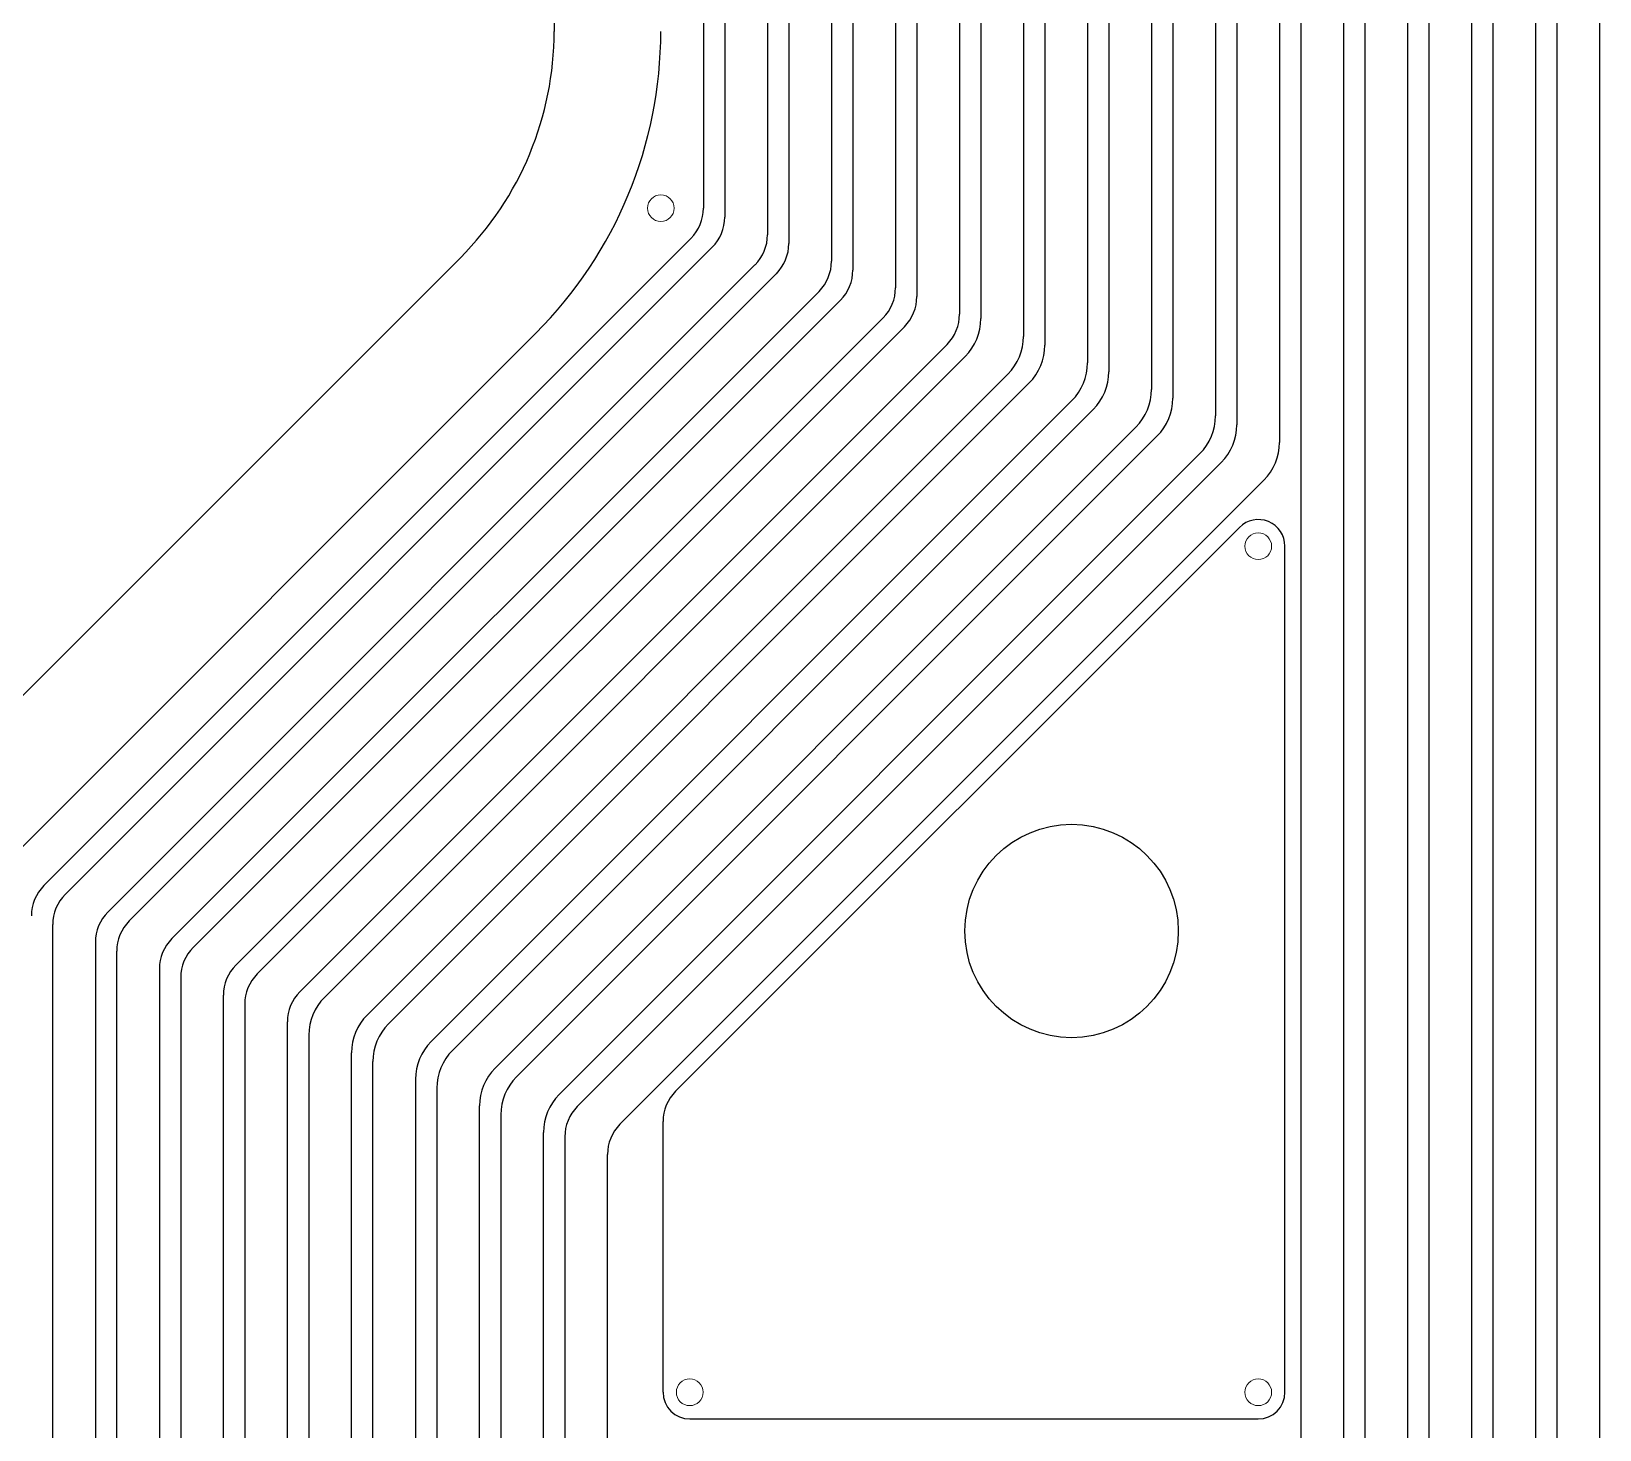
# Model space of a CAD drawing. Header units: millimetres. Extents: x 0 to 40, y 0 to 70.
# Drawn here: x 3.96 to 11.31, y 17.31 to 23.86 of the extents above; entities that cross this region are included whole.
import ezdxf

# ---------------------------------------------------------------- set-up
doc = ezdxf.new("R2010")
doc.units = ezdxf.units.MM
doc.layers.add('Al Foil', color=2, linetype='Continuous')
doc.layers.add('Cut Through All', color=3, linetype='Continuous')

msp = doc.modelspace()

# ---------------------------------------------------------------- linework, layer by layer
at = {"layer": 'Al Foil'}
for p, q in [((7.1113, 50.4907), (7.1113, 23.0364)), ((7.2113, 50.4907), (7.2113, 22.9949)), ((7.4113, 50.4907), (7.4113, 22.9121)), ((7.5113, 50.4907), (7.5113, 22.8707)), ((7.7113, 50.4907), (7.7113, 22.7878)), ((7.8113, 50.4907), (7.8113, 22.7464)), ((8.0113, 50.4907), (8.0113, 22.6636)), ((8.1113, 50.4907), (8.1113, 22.6222)), ((8.3113, 50.4907), (8.3113, 22.5393)), ((8.4113, 50.4907), (8.4113, 22.5186)), ((8.6113, 50.4907), (8.6113, 22.4358)), ((8.7113, 50.4907), (8.7113, 22.3943)), ((8.9113, 50.4907), (8.9113, 22.3115)), ((9.0113, 50.4907), (9.0113, 22.2701)), ((9.2113, 50.4907), (9.2113, 22.1872)), ((9.3113, 50.4907), (9.3113, 22.1458)), ((9.5113, 50.4907), (9.5113, 22.063)), ((9.6113, 50.4907), (9.6113, 22.0215)), ((9.8113, 50.4907), (9.8113, 21.9387)), ((9.9113, 50.4907), (9.9113, 17.2629)), ((10.1113, 50.4907), (10.1113, 16.7129)), ((10.2113, 50.4907), (10.2113, 16.5839)), ((10.4113, 50.4907), (10.4113, 16.0339)), ((10.5113, 50.4907), (10.5113, 15.9049)), ((10.7113, 50.4907), (10.7113, 15.3549)), ((10.8113, 50.4907), (10.8113, 15.2259)), ((11.0113, 50.4907), (11.0113, 14.6759)), ((11.1113, 50.4907), (11.1113, 14.5469)), ((11.3113, 50.4907), (11.3113, 13.9969)), ((7.0527, 22.8949), (4.0198, 19.8621)), ((4.1198, 19.8207), (7.1527, 22.8535)), ((7.3527, 22.7707), (4.3198, 19.7378)), ((4.4198, 19.6964), (7.4527, 22.7293)), ((7.6527, 22.6464), (4.6198, 19.6136)), ((7.7527, 22.605), (4.7198, 19.5722)), ((4.9198, 19.4893), (7.9527, 22.5222)), ((3.8471, 19.9722), (6.3255, 22.4506)), ((8.0527, 22.4807), (5.0198, 19.4479)), ((5.2198, 19.365), (8.2527, 22.3979)), ((8.338, 22.3418), (5.3345, 19.3383)), ((5.5345, 19.2554), (8.538, 22.259)), ((5.6345, 19.214), (8.638, 22.2176)), ((8.838, 22.1347), (5.8345, 19.1312)), ((8.938, 22.0933), (5.9345, 19.0897)), ((6.1345, 19.0069), (9.138, 22.0105)), ((9.238, 21.969), (6.2345, 18.9655)), ((6.4345, 18.8826), (9.438, 21.8862)), ((9.538, 21.8448), (6.5198, 18.8266)), ((6.7198, 18.7437), (9.738, 21.7619)), ((9.6229, 21.5407), (6.9804, 18.8982)), ((9.8363, 17.4879), (9.8363, 21.4523)), ((4.0613, 7.9859), (4.0613, 19.6793)), ((4.2613, 19.5964), (4.2613, 8.5359)), ((4.3613, 8.6649), (4.3613, 19.555)), ((4.5613, 19.4722), (4.5613, 9.2149)), ((4.6613, 19.4307), (4.6613, 9.3439)), ((4.8613, 9.8939), (4.8613, 19.3479)), ((4.9613, 19.3065), (4.9613, 10.0229)), ((5.1613, 10.5729), (5.1613, 19.2236)), ((5.2613, 19.1615), (5.2613, 10.6022)), ((5.4613, 11.1519), (5.4613, 19.0787)), ((5.5613, 11.2809), (5.5613, 19.0372)), ((5.7613, 18.9544), (5.7613, 11.8309)), ((5.8613, 18.913), (5.8613, 11.9599)), ((6.0613, 12.5099), (6.0613, 18.8301)), ((6.1613, 18.7887), (6.1613, 12.6389)), ((6.9218, 17.4879), (6.9218, 18.7568)), ((6.3613, 13.1889), (6.3613, 18.7059)), ((6.4613, 18.6852), (6.4613, 13.3179)), ((6.6613, 13.8679), (6.6613, 18.6023)), ((6.6613, 18.5879), (6.6613, 18.6023)), ((7.0468, 17.3629), (9.7113, 17.3629))]:
    msp.add_line(p, q, dxfattribs=at)
at = {"layer": 'Al Foil', "linetype": 'Continuous', "lineweight": 0}
for centre in [(6.9113, 23.0364), (9.7113, 21.4523), (7.0468, 17.4879), (9.7113, 17.4879)]:
    msp.add_circle(centre, 0.0626, dxfattribs=at)
at = {"layer": 'Al Foil'}
msp.add_circle((8.8363, 19.6494), 0.5, dxfattribs=at)
for centre, radius, start, end in [((4.9113, 23.8648), 2, 315, 0), ((6.9113, 23.0364), 0.2, 315, 0), ((7.0113, 22.9949), 0.2, 315, 0), ((7.2113, 22.9121), 0.2, 315, 0), ((7.3113, 22.8707), 0.2, 315, 360), ((7.5113, 22.7878), 0.2, 315, 0), ((7.6113, 22.7464), 0.2, 315, 360), ((7.8113, 22.6636), 0.2, 315, 360), ((7.9113, 22.6222), 0.2, 315, 360), ((8.1113, 22.5393), 0.2, 315, 360), ((8.1613, 22.5186), 0.25, 315, 360), ((8.3613, 22.4358), 0.25, 315, 360), ((8.4613, 22.3943), 0.25, 315, 360), ((8.6613, 22.3115), 0.25, 315, 360), ((8.7613, 22.2701), 0.25, 315, 0), ((8.9613, 22.1872), 0.25, 315, 0), ((9.0613, 22.1458), 0.25, 315, 360), ((9.2613, 22.063), 0.25, 315, 0), ((9.3613, 22.0215), 0.25, 315, 360), ((9.5613, 21.9387), 0.25, 315, 360), ((9.7113, 21.4523), 0.125, 0, 135), ((4.1613, 19.7207), 0.2, 135, 180), ((4.2613, 19.6793), 0.2, 135, 180), ((4.4613, 19.5964), 0.2, 135, 180), ((4.5613, 19.555), 0.2, 135, 180), ((4.7613, 19.4722), 0.2, 135, 180), ((4.8613, 19.4307), 0.2, 135, 180), ((5.0613, 19.3479), 0.2, 135, 180), ((5.1613, 19.3065), 0.2, 135, 180), ((5.3613, 19.2236), 0.2, 135, 180), ((5.5113, 19.1615), 0.25, 135, 180), ((5.7113, 19.0787), 0.25, 135, 180), ((5.8113, 19.0372), 0.25, 135, 180), ((6.0113, 18.9544), 0.25, 135, 180), ((6.1113, 18.913), 0.25, 135, 180), ((6.3113, 18.8301), 0.25, 135, 180), ((6.4113, 18.7887), 0.25, 135, 180), ((7.1218, 18.7568), 0.2, 135, 180), ((6.6113, 18.7059), 0.25, 135, 180), ((6.6613, 18.6852), 0.2, 135, 180), ((6.8613, 18.6023), 0.2, 135, 180), ((7.0468, 17.4879), 0.125, 180, 270), ((9.7113, 17.4879), 0.125, 270, 360)]:
    msp.add_arc(centre, radius, start, end, dxfattribs=at)
at = {"layer": 'Cut Through All'}
for p, q in [((6.4113, 50.4907), (6.4113, 23.8648)), ((5.9719, 22.8041), (2.418, 19.2502))]:
    msp.add_line(p, q, dxfattribs=at)
msp.add_circle((8.8363, 19.6494), 0.5, dxfattribs=at)
msp.add_arc((4.9113, 23.8648), 1.5, 315, 0, dxfattribs=at)

doc.saveas('drawing.dxf')
